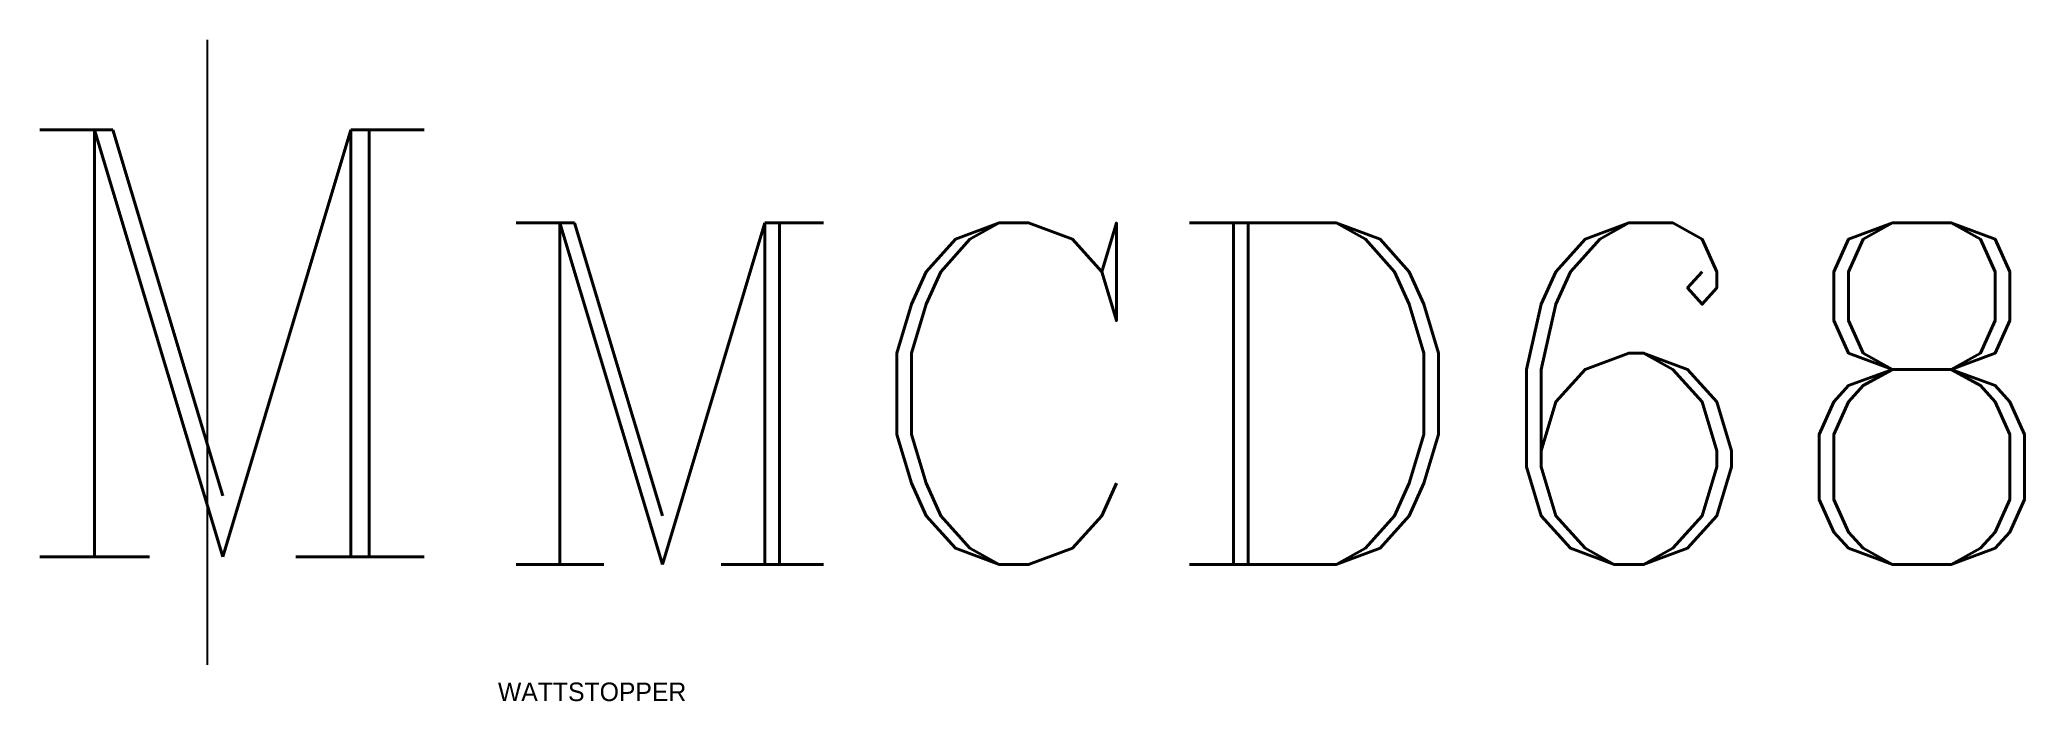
# Model space of a CAD drawing. Header units: inches. Extents: x -1.8 to 19.9, y -0.4 to 6.9.
import ezdxf

# ---------------------------------------------------------------- set-up
doc = ezdxf.new("R2010")
doc.units = ezdxf.units.IN
doc.header["$LTSCALE"] = 48
doc.header["$MEASUREMENT"] = 0

msp = doc.modelspace()

# ---------------------------------------------------------------- linework, layer by layer
msp.add_line((0, 6.86), (0, 0))

# ---------------------------------------------------------------- texts
at = {"attachment_point": 1}
for s, insert, char_height, width in [('{\\Fcomplex|c0;M}', (-2.238, 5.87), 4.6875, 13.31607), ('{\\Fcomplex|c0;MCD68}', (3.07, 4.849), 3.75, 10.65286)]:
    msp.add_mtext(s, dxfattribs=dict(at, insert=insert, char_height=char_height, width=width))
at = {"flags": 1}
msp.add_attdef('WATTSTOPPER', (3.193, -0.399), 'MCD68', height=0.2031, dxfattribs=at)

doc.saveas('drawing.dxf')
